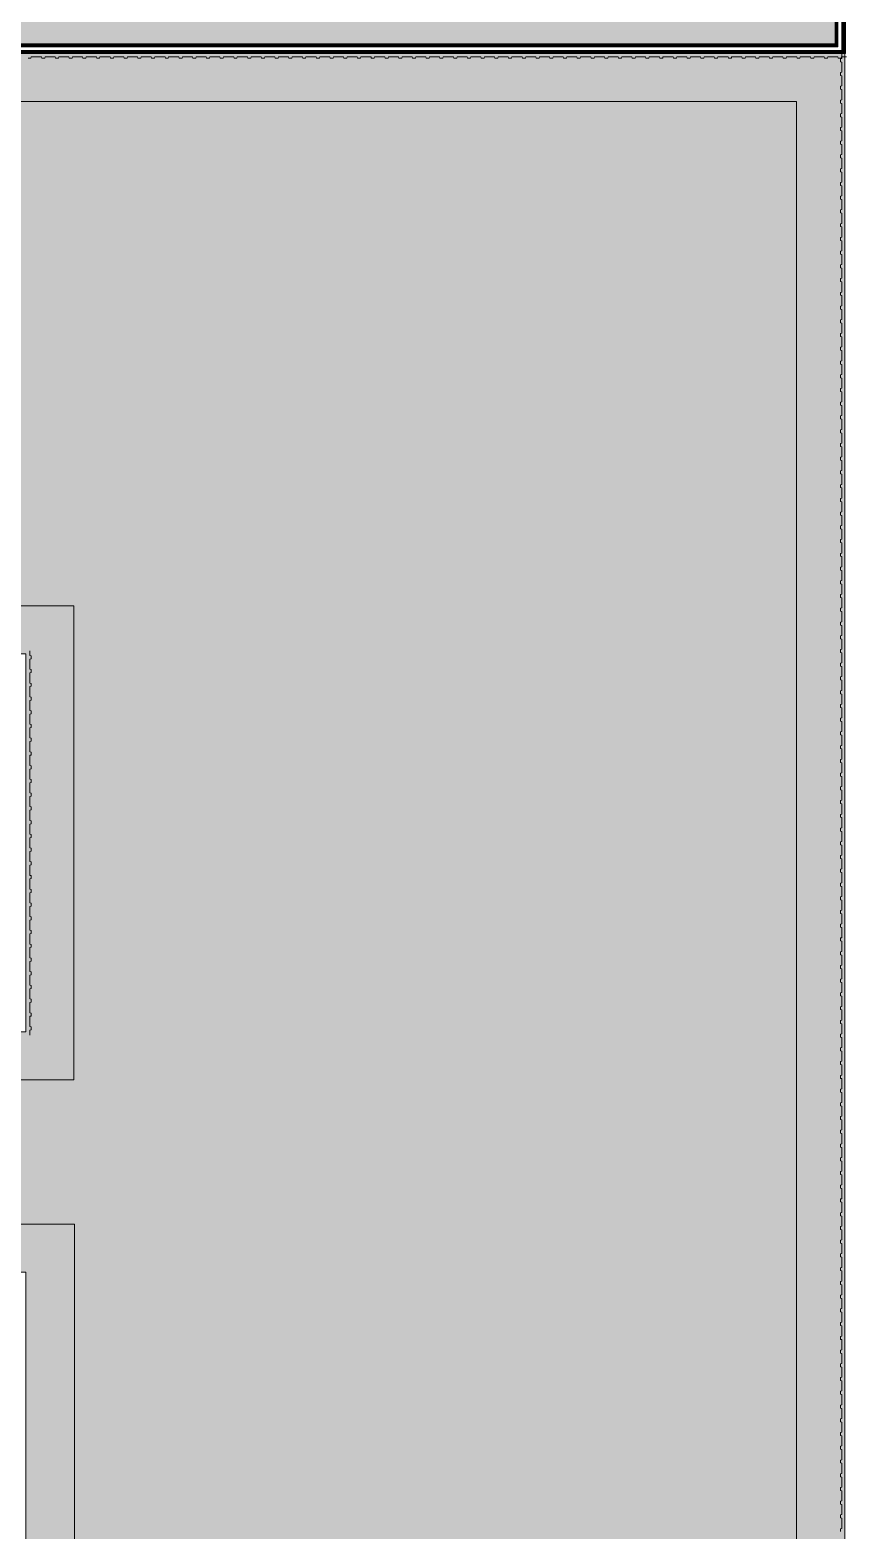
# Model space of a CAD drawing. Header units: millimetres. Extents: x 141848 to 1648660, y -465012 to -151356.
# Drawn here: x 414175 to 437915, y -231406 to -187728 of the extents above; entities that cross this region are included whole.
import ezdxf

# ---------------------------------------------------------------- set-up
doc = ezdxf.new("R2010")
doc.units = ezdxf.units.MM
doc.header["$MEASUREMENT"] = 0
doc.linetypes.add('Wipeout_Contour', pattern=[1000, 0, -1000])
doc.layers.add('Sols_ Dalles', color=7, linetype='Continuous')
pattern_1 = [(45, (0, 175), (-55.684659, 55.684659), [0, -52.5, 0, -78.75]), (110, (175, 175), (74.000794, 26.934086), [0, -38.5, 0, -66.5])]
pattern_2 = [(45, (0, 0), (-7.07106781, 7.07106781), [])]

# ---------------------------------------------------------------- blocks, each defined once
blk = doc.blocks.new('Dalle_3_1', base_point=(381580, -188411))
at = {"layer": 'Sols_ Dalles', "linetype": 'Continuous', "lineweight": 0, "true_color": 0x3f3f3f}
blk.add_hatch(color=250, dxfattribs=at).paths.add_polyline_path([(381580, -188411), (410696, -188411), (437925, -188411), (437925, -173400), (381580, -173400)])
at = {"layer": 'Sols_ Dalles', "color": 250, "linetype": 'Continuous', "lineweight": 5, "true_color": 0x1f1f1f, "flags": 128}
blk.add_lwpolyline([(381580, -188411), (410696, -188411), (437925, -188411), (437925, -173400), (381580, -173400)], close=True, dxfattribs=at)
blk = doc.blocks.new('Mur_35_1', base_point=(437905, -188411))
at = {"color": 254, "linetype": 'Wipeout_Contour', "lineweight": 0, "ltscale": 1430125.613376706}
blk.add_wipeout([(437890, -188396), (437905, -188411), (437905, -188396)], dxfattribs=at)
at = {"linetype": 'Continuous', "lineweight": 5, "true_color": 0x5f5f5f}
h = blk.add_hatch(dxfattribs=at)
h.set_pattern_fill('Enduit_0001', color=251, style=0, pattern_type=2)
h.set_pattern_definition(pattern_1)
h.paths.add_polyline_path([(437890, -188396), (437905, -188411), (437905, -188396)])
at = {"color": 254, "linetype": 'Wipeout_Contour', "lineweight": 0, "ltscale": 1429972.502444726}
blk.add_wipeout([(437890, -188326), (437820, -188326), (437890, -188396)], dxfattribs=at)
at = {"linetype": 'Continuous', "lineweight": 5, "true_color": 0x5f5f5f}
h = blk.add_hatch(dxfattribs=at)
h.set_pattern_fill('Briques_terre_cuite__int_97', color=251, style=0, pattern_type=2)
h.set_pattern_definition(pattern_2)
h.paths.add_polyline_path([(437890, -188326), (437820, -188326), (437890, -188396)])
at = {"color": 254, "linetype": 'Wipeout_Contour', "lineweight": 0, "ltscale": 1429628.268784693}
blk.add_wipeout([(437710, -188216), (437820, -188326), (437820, -188216)], dxfattribs=at)
at = {"color": 254, "linetype": 'Wipeout_Contour', "lineweight": 0, "ltscale": 1429081.201912563}
blk.add_wipeout([(437625, -188131), (437640, -188146), (437640, -188131)], dxfattribs=at)
at = {"linetype": 'Continuous', "lineweight": 5, "true_color": 0x5f5f5f}
h = blk.add_hatch(dxfattribs=at)
h.set_pattern_fill('Enduit_0001', color=251, style=0, pattern_type=2)
h.set_pattern_definition(pattern_1)
h.paths.add_polyline_path([(437625, -188131), (437640, -188146), (437640, -188131)])
at = {"color": 254, "linetype": 'Wipeout_Contour', "lineweight": 0, "ltscale": 1429263.098026552}
blk.add_wipeout([(437640, -188146), (437710, -188216), (437710, -188146)], dxfattribs=at)
at = {"linetype": 'Continuous', "lineweight": 5, "true_color": 0x5f5f5f}
h = blk.add_hatch(dxfattribs=at)
h.set_pattern_fill('Briques_terre_cuite__int_97', color=251, style=0, pattern_type=2)
h.set_pattern_definition(pattern_2)
h.paths.add_polyline_path([(437640, -188146), (437710, -188216), (437710, -188146)])
at = {"color": 254, "linetype": 'Wipeout_Contour', "lineweight": 0, "ltscale": 1857060.648235615}
blk.add_wipeout([(437890, -188396), (410676, -188396), (410676, -188411), (437890, -188411)], dxfattribs=at)
at = {"linetype": 'Continuous', "lineweight": 5, "true_color": 0x5f5f5f}
h = blk.add_hatch(dxfattribs=at)
h.set_pattern_fill('Enduit_0001', color=251, style=0, pattern_type=2)
h.set_pattern_definition(pattern_1)
h.paths.add_polyline_path([(437890, -188396), (410676, -188396), (410676, -188411), (437890, -188411)])
at = {"color": 254, "linetype": 'Wipeout_Contour', "lineweight": 0, "ltscale": 1430119.076628174}
blk.add_wipeout([(437890, -188411), (437905, -188411), (437890, -188396)], dxfattribs=at)
at = {"linetype": 'Continuous', "lineweight": 5, "true_color": 0x5f5f5f}
h = blk.add_hatch(dxfattribs=at)
h.set_pattern_fill('Enduit_0001', color=251, style=0, pattern_type=2)
h.set_pattern_definition(pattern_1)
h.paths.add_polyline_path([(437890, -188411), (437905, -188411), (437890, -188396)])
at = {"color": 254, "linetype": 'Wipeout_Contour', "lineweight": 0, "ltscale": 1856863.016987408}
blk.add_wipeout([(437820, -188326), (410676, -188326), (410676, -188396), (437820, -188396)], dxfattribs=at)
at = {"linetype": 'Continuous', "lineweight": 5, "true_color": 0x5f5f5f}
h = blk.add_hatch(dxfattribs=at)
h.set_pattern_fill('Briques_terre_cuite__int_97', color=251, style=0, pattern_type=2)
h.set_pattern_definition(pattern_2)
h.paths.add_polyline_path([(437820, -188326), (410676, -188326), (410676, -188396), (437820, -188396)])
at = {"color": 254, "linetype": 'Wipeout_Contour', "lineweight": 0, "ltscale": 1429937.176017334}
blk.add_wipeout([(437820, -188396), (437890, -188396), (437820, -188326)], dxfattribs=at)
at = {"linetype": 'Continuous', "lineweight": 5, "true_color": 0x5f5f5f}
h = blk.add_hatch(dxfattribs=at)
h.set_pattern_fill('Briques_terre_cuite__int_97', color=251, style=0, pattern_type=2)
h.set_pattern_definition(pattern_2)
h.paths.add_polyline_path([(437820, -188396), (437890, -188396), (437820, -188326)])
at = {"color": 254, "linetype": 'Wipeout_Contour', "lineweight": 0, "ltscale": 1856514.772374174}
blk.add_wipeout([(437710, -188216), (410676, -188216), (410676, -188326), (437710, -188326)], dxfattribs=at)
at = {"color": 254, "linetype": 'Wipeout_Contour', "lineweight": 0, "ltscale": 1429571.990758075}
blk.add_wipeout([(437710, -188326), (437820, -188326), (437710, -188216)], dxfattribs=at)
at = {"color": 254, "linetype": 'Wipeout_Contour', "lineweight": 0, "ltscale": 1856143.500106956}
blk.add_wipeout([(437625, -188131), (410676, -188131), (410676, -188146), (437625, -188146)], dxfattribs=at)
at = {"linetype": 'Continuous', "lineweight": 5, "true_color": 0x5f5f5f}
h = blk.add_hatch(dxfattribs=at)
h.set_pattern_fill('Enduit_0001', color=251, style=0, pattern_type=2)
h.set_pattern_definition(pattern_1)
h.paths.add_polyline_path([(437625, -188131), (410676, -188131), (410676, -188146), (437625, -188146)])
at = {"color": 254, "linetype": 'Wipeout_Contour', "lineweight": 0, "ltscale": 1429074.659274166}
blk.add_wipeout([(437625, -188146), (437640, -188146), (437625, -188131)], dxfattribs=at)
at = {"linetype": 'Continuous', "lineweight": 5, "true_color": 0x5f5f5f}
h = blk.add_hatch(dxfattribs=at)
h.set_pattern_fill('Enduit_0001', color=251, style=0, pattern_type=2)
h.set_pattern_definition(pattern_1)
h.paths.add_polyline_path([(437625, -188146), (437640, -188146), (437625, -188131)])
at = {"color": 254, "linetype": 'Wipeout_Contour', "lineweight": 0, "ltscale": 1856240.044146557}
blk.add_wipeout([(437640, -188146), (410676, -188146), (410676, -188216), (437640, -188216)], dxfattribs=at)
at = {"linetype": 'Continuous', "lineweight": 5, "true_color": 0x5f5f5f}
h = blk.add_hatch(dxfattribs=at)
h.set_pattern_fill('Briques_terre_cuite__int_97', color=251, style=0, pattern_type=2)
h.set_pattern_definition(pattern_2)
h.paths.add_polyline_path([(437640, -188146), (410676, -188146), (410676, -188216), (437640, -188216)])
at = {"color": 254, "linetype": 'Wipeout_Contour', "lineweight": 0, "ltscale": 1429227.753309057}
blk.add_wipeout([(437640, -188216), (437710, -188216), (437640, -188146)], dxfattribs=at)
at = {"linetype": 'Continuous', "lineweight": 5, "true_color": 0x5f5f5f}
h = blk.add_hatch(dxfattribs=at)
h.set_pattern_fill('Briques_terre_cuite__int_97', color=251, style=0, pattern_type=2)
h.set_pattern_definition(pattern_2)
h.paths.add_polyline_path([(437640, -188216), (437710, -188216), (437640, -188146)])
at = {"color": 7, "linetype": 'Continuous', "lineweight": 5}
for p, q in [((437640, -188146), (410676, -188146)), ((410676, -188216), (437640, -188216)), ((437640, -188146), (437640, -188131)), ((437640, -188216), (437710, -188216)), ((437710, -188216), (437710, -188146)), ((437820, -188326), (437820, -188216)), ((410676, -188326), (437710, -188326)), ((410676, -188396), (437820, -188396)), ((437710, -188326), (437820, -188326)), ((437820, -188396), (437890, -188396)), ((437890, -188396), (437890, -188326))]:
    blk.add_line(p, q, dxfattribs=at)
at = {"color": 7, "linetype": 'Continuous', "lineweight": 5, "flags": 128}
for points in [[(437625, -188131), (410676, -188131)], [(410676, -188411), (437905, -188411)], [(437905, -188411), (437905, -188396)]]:
    blk.add_lwpolyline(points, dxfattribs=at)
blk = doc.blocks.new('Mur_43_1', base_point=(437905, -188411))
at = {"color": 254, "linetype": 'Wipeout_Contour', "lineweight": 0, "ltscale": 2366358.027528204}
blk.add_wipeout([(437890, -173415), (437890, -173415), (437890, -188396), (437905, -188396), (437905, -173415)], dxfattribs=at)
at = {"linetype": 'Continuous', "lineweight": 5, "true_color": 0x5f5f5f}
h = blk.add_hatch(dxfattribs=at)
h.set_pattern_fill('Briques_terre_cuite__int_97', color=251, style=0, pattern_type=2)
h.set_pattern_definition(pattern_2)
h.paths.add_polyline_path([(437820, -173485), (437820, -188326), (437890, -188326), (437890, -173485), (437820, -173485)])
h = blk.add_hatch(dxfattribs=at)
h.set_pattern_fill('Enduit_0001', color=251, style=0, pattern_type=2)
h.set_pattern_definition(pattern_1)
h.paths.add_polyline_path([(437890, -173415), (437890, -173415), (437890, -188396), (437905, -188396), (437905, -173415)])
at = {"color": 254, "linetype": 'Wipeout_Contour', "lineweight": 0, "ltscale": 2365757.628521379}
blk.add_wipeout([(437710, -173595), (437710, -173595), (437710, -188216), (437820, -188216), (437820, -173595)], dxfattribs=at)
at = {"color": 254, "linetype": 'Wipeout_Contour', "lineweight": 0, "ltscale": 1894385.860979296}
blk.add_wipeout([(437625, -173680), (437625, -188131), (437640, -188131), (437640, -173680)], dxfattribs=at)
at = {"linetype": 'Continuous', "lineweight": 5, "true_color": 0x5f5f5f}
h = blk.add_hatch(dxfattribs=at)
h.set_pattern_fill('Enduit_0001', color=251, style=0, pattern_type=2)
h.set_pattern_definition(pattern_1)
h.paths.add_polyline_path([(437625, -173680), (437625, -188131), (437640, -188131), (437640, -173680)])
at = {"color": 254, "linetype": 'Wipeout_Contour', "lineweight": 0, "ltscale": 1894543.734565675}
blk.add_wipeout([(437640, -173665), (437640, -188146), (437710, -188146), (437710, -173665)], dxfattribs=at)
at = {"linetype": 'Continuous', "lineweight": 5, "true_color": 0x5f5f5f}
h = blk.add_hatch(dxfattribs=at)
h.set_pattern_fill('Briques_terre_cuite__int_97', color=251, style=0, pattern_type=2)
h.set_pattern_definition(pattern_2)
h.paths.add_polyline_path([(437640, -173665), (437640, -188146), (437710, -188146), (437710, -173665)])
at = {"color": 7, "linetype": 'Continuous', "lineweight": 5}
for p, q in [((437640, -173680), (437640, -173665)), ((437640, -173680), (437640, -188131)), ((437710, -173665), (437710, -173595)), ((437710, -188146), (437710, -173665)), ((437820, -173595), (437820, -173485)), ((437820, -188216), (437820, -173595)), ((437890, -173485), (437890, -173415)), ((437890, -188326), (437890, -173485)), ((437640, -188146), (437640, -188131)), ((437710, -188216), (437710, -188146)), ((437820, -188326), (437820, -188216)), ((437890, -188396), (437890, -188326))]:
    blk.add_line(p, q, dxfattribs=at)
at = {"color": 7, "linetype": 'Continuous', "lineweight": 5, "flags": 128}
for points in [[(437625, -173680), (437625, -188131)], [(437905, -188396), (437905, -173415)]]:
    blk.add_lwpolyline(points, dxfattribs=at)
blk = doc.blocks.new('Tôle profilée 25_5')
at = {"color": 7, "linetype": 'Continuous', "lineweight": 5}
for p, q in [((0, 11052.775), (-38, 11043.25)), ((-38, 11043.25), (-38, 10956.75)), ((-38, 10956.75), (0, 10947.225)), ((0, 11187.019), (0, 11052.775)), ((0, 10947.225), (0, 10800)), ((0, 10652.775), (-38, 10643.25)), ((-38, 10643.25), (-38, 10556.75)), ((-38, 10556.75), (0, 10547.225)), ((0, 10800), (0, 10652.775)), ((0, 10547.225), (0, 10400)), ((0, 10252.775), (-38, 10243.25)), ((-38, 10243.25), (-38, 10156.75)), ((-38, 10156.75), (0, 10147.225)), ((0, 10400), (0, 10252.775)), ((0, 10147.225), (0, 10000)), ((0, 9852.775), (-38, 9843.25)), ((-38, 9843.25), (-38, 9756.75)), ((-38, 9756.75), (0, 9747.225)), ((0, 10000), (0, 9852.775)), ((0, 9747.225), (0, 9600)), ((0, 9452.775), (-38, 9443.25)), ((-38, 9443.25), (-38, 9356.75)), ((-38, 9356.75), (0, 9347.225)), ((0, 9600), (0, 9452.775)), ((0, 9347.225), (0, 9200)), ((0, 9200), (0, 9052.775)), ((0, 9052.775), (-38, 9043.25)), ((-38, 9043.25), (-38, 8956.75)), ((-38, 8956.75), (0, 8947.225)), ((0, 8947.225), (0, 8800)), ((0, 8800), (0, 8652.775)), ((0, 8652.775), (-38, 8643.25)), ((-38, 8643.25), (-38, 8556.75)), ((-38, 8556.75), (0, 8547.225)), ((0, 8547.225), (0, 8400)), ((0, 8400), (0, 8252.775)), ((0, 8252.775), (-38, 8243.25)), ((-38, 8243.25), (-38, 8156.75)), ((-38, 8156.75), (0, 8147.225)), ((0, 8147.225), (0, 8000)), ((0, 8000), (0, 7852.775)), ((0, 7852.775), (-38, 7843.25)), ((-38, 7843.25), (-38, 7756.75)), ((-38, 7756.75), (0, 7747.225)), ((0, 7452.775), (-38, 7443.25)), ((-38, 7443.25), (-38, 7356.75)), ((0, 7747.225), (0, 7600)), ((0, 7600), (0, 7452.775)), ((-38, 7356.75), (0, 7347.225)), ((0, 7052.775), (-38, 7043.25)), ((-38, 7043.25), (-38, 6956.75)), ((0, 7347.225), (0, 7200)), ((0, 7200), (0, 7052.775)), ((-38, 6956.75), (0, 6947.225)), ((0, 6652.775), (-38, 6643.25)), ((-38, 6643.25), (-38, 6556.75)), ((-38, 6556.75), (0, 6547.225)), ((0, 6947.225), (0, 6800)), ((0, 6800), (0, 6652.775)), ((0, 6252.775), (-38, 6243.25)), ((-38, 6243.25), (-38, 6156.75)), ((-38, 6156.75), (0, 6147.225)), ((0, 6547.225), (0, 6400)), ((0, 6400), (0, 6252.775)), ((0, 6147.225), (0, 6000)), ((0, 5852.775), (-38, 5843.25)), ((-38, 5843.25), (-38, 5756.75)), ((-38, 5756.75), (0, 5747.225)), ((0, 6000), (0, 5852.775)), ((0, 5747.225), (0, 5600)), ((0, 5452.775), (-38, 5443.25)), ((-38, 5443.25), (-38, 5356.75)), ((-38, 5356.75), (0, 5347.225)), ((0, 5600), (0, 5452.775)), ((0, 5347.225), (0, 5200)), ((0, 5052.775), (-38, 5043.25)), ((-38, 5043.25), (-38, 4956.75)), ((-38, 4956.75), (0, 4947.225)), ((0, 5200), (0, 5052.775)), ((0, 4947.225), (0, 4800)), ((0, 4652.775), (-38, 4643.25)), ((-38, 4643.25), (-38, 4556.75)), ((-38, 4556.75), (0, 4547.225)), ((0, 4800), (0, 4652.775)), ((0, 4547.225), (0, 4400)), ((0, 4400), (0, 4252.775)), ((0, 4252.775), (-38, 4243.25)), ((-38, 4243.25), (-38, 4156.75)), ((-38, 4156.75), (0, 4147.225)), ((0, 4147.225), (0, 4000)), ((0, 4000), (0, 3852.775)), ((0, 3852.775), (-38, 3843.25)), ((-38, 3843.25), (-38, 3756.75)), ((-38, 3756.75), (0, 3747.225)), ((0, 3747.225), (0, 3600)), ((0, 3600), (0, 3452.775)), ((0, 3452.775), (-38, 3443.25)), ((-38, 3443.25), (-38, 3356.75)), ((-38, 3356.75), (0, 3347.225)), ((0, 3347.225), (0, 3200)), ((0, 3200), (0, 3052.775)), ((0, 3052.775), (-38, 3043.25)), ((-38, 3043.25), (-38, 2956.75)), ((-38, 2956.75), (0, 2947.225)), ((0, 2652.775), (-38, 2643.25)), ((-38, 2643.25), (-38, 2556.75)), ((0, 2947.225), (0, 2800)), ((0, 2800), (0, 2652.775)), ((-38, 2556.75), (0, 2547.225)), ((0, 2252.775), (-38, 2243.25)), ((-38, 2243.25), (-38, 2156.75)), ((0, 2547.225), (0, 2400)), ((0, 2400), (0, 2252.775)), ((-38, 2156.75), (0, 2147.225)), ((0, 1852.775), (-38, 1843.25)), ((-38, 1843.25), (-38, 1756.75)), ((-38, 1756.75), (0, 1747.225)), ((0, 2147.225), (0, 2000)), ((0, 2000), (0, 1852.775)), ((0, 1747.225), (0, 1600)), ((0, 1452.775), (-38, 1443.25)), ((-38, 1443.25), (-38, 1356.75)), ((-38, 1356.75), (0, 1347.225)), ((0, 1600), (0, 1452.775)), ((0, 1347.225), (0, 1200)), ((0, 1052.775), (-38, 1043.25)), ((-38, 1043.25), (-38, 956.75)), ((-38, 956.75), (0, 947.225)), ((0, 1200), (0, 1052.775)), ((0, 947.225), (0, 800)), ((0, 652.775), (-38, 643.25)), ((-38, 643.25), (-38, 556.75)), ((-38, 556.75), (0, 547.225)), ((0, 800), (0, 652.775)), ((0, 547.225), (0, 400)), ((0, 252.775), (-38, 243.25)), ((-38, 243.25), (-38, 156.75)), ((-38, 156.75), (0, 147.225)), ((0, 400), (0, 252.775)), ((0, 147.225), (0, 0))]:
    blk.add_line(p, q, dxfattribs=at)
blk = doc.blocks.new('Tôle profilée 25_8')
at = {"color": 7, "linetype": 'Continuous', "lineweight": 5}
for p, q in [((0, 27200), (0, 27052.775)), ((0, 27052.775), (-38, 27043.25)), ((-38, 27043.25), (-38, 26956.75)), ((-38, 26956.75), (0, 26947.225)), ((0, 26652.775), (-38, 26643.25)), ((0, 26947.225), (0, 26800)), ((0, 26800), (0, 26652.775)), ((-38, 26643.25), (-38, 26556.75)), ((-38, 26556.75), (0, 26547.225)), ((0, 26252.775), (-38, 26243.25)), ((-38, 26243.25), (-38, 26156.75)), ((0, 26547.225), (0, 26400)), ((0, 26400), (0, 26252.775)), ((-38, 26156.75), (0, 26147.225)), ((0, 25852.775), (-38, 25843.25)), ((-38, 25843.25), (-38, 25756.75)), ((0, 26147.225), (0, 26000)), ((0, 26000), (0, 25852.775)), ((-38, 25756.75), (0, 25747.225)), ((0, 25452.775), (-38, 25443.25)), ((-38, 25443.25), (-38, 25356.75)), ((-38, 25356.75), (0, 25347.225)), ((0, 25747.225), (0, 25600)), ((0, 25600), (0, 25452.775)), ((0, 25347.225), (0, 25200)), ((0, 25052.775), (-38, 25043.25)), ((-38, 25043.25), (-38, 24956.75)), ((-38, 24956.75), (0, 24947.225)), ((0, 25200), (0, 25052.775)), ((0, 24947.225), (0, 24800)), ((0, 24652.775), (-38, 24643.25)), ((-38, 24643.25), (-38, 24556.75)), ((-38, 24556.75), (0, 24547.225)), ((0, 24800), (0, 24652.775)), ((0, 24547.225), (0, 24400)), ((0, 24252.775), (-38, 24243.25)), ((-38, 24243.25), (-38, 24156.75)), ((-38, 24156.75), (0, 24147.225)), ((0, 24400), (0, 24252.775)), ((0, 24147.225), (0, 24000)), ((0, 23852.775), (-38, 23843.25)), ((-38, 23843.25), (-38, 23756.75)), ((-38, 23756.75), (0, 23747.225)), ((0, 24000), (0, 23852.775)), ((0, 23747.225), (0, 23600)), ((0, 23600), (0, 23452.775)), ((0, 23452.775), (-38, 23443.25)), ((-38, 23443.25), (-38, 23356.75)), ((-38, 23356.75), (0, 23347.225)), ((0, 23347.225), (0, 23200)), ((0, 23200), (0, 23052.775)), ((0, 23052.775), (-38, 23043.25)), ((-38, 23043.25), (-38, 22956.75)), ((-38, 22956.75), (0, 22947.225)), ((0, 22947.225), (0, 22800)), ((0, 22800), (0, 22652.775)), ((0, 22652.775), (-38, 22643.25)), ((-38, 22643.25), (-38, 22556.75)), ((-38, 22556.75), (0, 22547.225)), ((0, 22547.225), (0, 22400)), ((0, 22400), (0, 22252.775)), ((0, 22252.775), (-38, 22243.25)), ((-38, 22243.25), (-38, 22156.75)), ((-38, 22156.75), (0, 22147.225)), ((0, 21852.775), (-38, 21843.25)), ((-38, 21843.25), (-38, 21756.75)), ((0, 22147.225), (0, 22000)), ((0, 22000), (0, 21852.775)), ((-38, 21756.75), (0, 21747.225)), ((0, 21452.775), (-38, 21443.25)), ((-38, 21443.25), (-38, 21356.75)), ((0, 21747.225), (0, 21600)), ((0, 21600), (0, 21452.775)), ((-38, 21356.75), (0, 21347.225)), ((0, 21052.775), (-38, 21043.25)), ((-38, 21043.25), (-38, 20956.75)), ((0, 21347.225), (0, 21200)), ((0, 21200), (0, 21052.775)), ((-38, 20956.75), (0, 20947.225)), ((0, 20652.775), (-38, 20643.25)), ((-38, 20643.25), (-38, 20556.75)), ((-38, 20556.75), (0, 20547.225)), ((0, 20947.225), (0, 20800)), ((0, 20800), (0, 20652.775)), ((0, 20547.225), (0, 20400)), ((0, 20252.775), (-38, 20243.25)), ((-38, 20243.25), (-38, 20156.75)), ((-38, 20156.75), (0, 20147.225)), ((0, 20400), (0, 20252.775)), ((0, 20147.225), (0, 20000)), ((0, 19852.775), (-38, 19843.25)), ((-38, 19843.25), (-38, 19756.75)), ((-38, 19756.75), (0, 19747.225)), ((0, 20000), (0, 19852.775)), ((0, 19747.225), (0, 19600)), ((0, 19452.775), (-38, 19443.25)), ((-38, 19443.25), (-38, 19356.75)), ((-38, 19356.75), (0, 19347.225)), ((0, 19600), (0, 19452.775)), ((0, 19347.225), (0, 19200)), ((0, 19052.775), (-38, 19043.25)), ((-38, 19043.25), (-38, 18956.75)), ((-38, 18956.75), (0, 18947.225)), ((0, 19200), (0, 19052.775)), ((0, 18947.225), (0, 18800)), ((0, 18800), (0, 18652.775)), ((0, 18652.775), (-38, 18643.25)), ((-38, 18643.25), (-38, 18556.75)), ((-38, 18556.75), (0, 18547.225)), ((0, 18547.225), (0, 18400)), ((0, 18400), (0, 18252.775)), ((0, 18252.775), (-38, 18243.25)), ((-38, 18243.25), (-38, 18156.75)), ((-38, 18156.75), (0, 18147.225)), ((0, 18147.225), (0, 18000)), ((0, 18000), (0, 17852.775)), ((0, 17852.775), (-38, 17843.25)), ((-38, 17843.25), (-38, 17756.75)), ((-38, 17756.75), (0, 17747.225)), ((0, 17747.225), (0, 17600)), ((0, 17600), (0, 17452.775)), ((0, 17452.775), (-38, 17443.25)), ((-38, 17443.25), (-38, 17356.75)), ((-38, 17356.75), (0, 17347.225)), ((0, 17052.775), (-38, 17043.25)), ((-38, 17043.25), (-38, 16956.75)), ((0, 17347.225), (0, 17200)), ((0, 17200), (0, 17052.775)), ((-38, 16956.75), (0, 16947.225)), ((0, 16652.775), (-38, 16643.25)), ((-38, 16643.25), (-38, 16556.75)), ((0, 16947.225), (0, 16800)), ((0, 16800), (0, 16652.775)), ((-38, 16556.75), (0, 16547.225)), ((0, 16252.775), (-38, 16243.25)), ((-38, 16243.25), (-38, 16156.75)), ((0, 16547.225), (0, 16400)), ((0, 16400), (0, 16252.775)), ((-38, 16156.75), (0, 16147.225)), ((0, 15852.775), (-38, 15843.25)), ((-38, 15843.25), (-38, 15756.75)), ((-38, 15756.75), (0, 15747.225)), ((0, 16147.225), (0, 16000)), ((0, 16000), (0, 15852.775)), ((0, 15747.225), (0, 15600)), ((0, 15452.775), (-38, 15443.25)), ((-38, 15443.25), (-38, 15356.75)), ((-38, 15356.75), (0, 15347.225)), ((0, 15600), (0, 15452.775)), ((0, 15347.225), (0, 15200)), ((0, 15052.775), (-38, 15043.25)), ((-38, 15043.25), (-38, 14956.75)), ((-38, 14956.75), (0, 14947.225)), ((0, 15200), (0, 15052.775)), ((0, 14947.225), (0, 14800)), ((0, 14652.775), (-38, 14643.25)), ((-38, 14643.25), (-38, 14556.75)), ((-38, 14556.75), (0, 14547.225)), ((0, 14800), (0, 14652.775)), ((0, 14547.225), (0, 14400)), ((0, 14252.775), (-38, 14243.25)), ((-38, 14243.25), (-38, 14156.75)), ((-38, 14156.75), (0, 14147.225)), ((0, 14400), (0, 14252.775)), ((0, 14147.225), (0, 14000)), ((0, 14000), (0, 13852.775)), ((0, 13852.775), (-38, 13843.25)), ((-38, 13843.25), (-38, 13756.75)), ((-38, 13756.75), (0, 13747.225)), ((0, 13747.225), (0, 13600)), ((0, 13600), (0, 13452.775)), ((0, 13452.775), (-38, 13443.25)), ((-38, 13443.25), (-38, 13356.75)), ((-38, 13356.75), (0, 13347.225)), ((0, 13347.225), (0, 13200)), ((0, 13200), (0, 13052.775)), ((0, 13052.775), (-38, 13043.25)), ((-38, 13043.25), (-38, 12956.75)), ((-38, 12956.75), (0, 12947.225)), ((0, 12947.225), (0, 12800)), ((0, 12800), (0, 12652.775)), ((0, 12652.775), (-38, 12643.25)), ((-38, 12643.25), (-38, 12556.75)), ((-38, 12556.75), (0, 12547.225)), ((0, 12252.775), (-38, 12243.25)), ((-38, 12243.25), (-38, 12156.75)), ((0, 12547.225), (0, 12400)), ((0, 12400), (0, 12252.775)), ((-38, 12156.75), (0, 12147.225)), ((0, 11852.775), (-38, 11843.25)), ((-38, 11843.25), (-38, 11756.75)), ((0, 12147.225), (0, 12000)), ((0, 12000), (0, 11852.775)), ((-38, 11756.75), (0, 11747.225)), ((0, 11452.775), (-38, 11443.25)), ((-38, 11443.25), (-38, 11356.75)), ((-38, 11356.75), (0, 11347.225)), ((0, 11747.225), (0, 11600)), ((0, 11600), (0, 11452.775)), ((0, 11052.775), (-38, 11043.25)), ((-38, 11043.25), (-38, 10956.75)), ((-38, 10956.75), (0, 10947.225)), ((0, 11347.225), (0, 11200)), ((0, 11200), (0, 11052.775)), ((0, 10947.225), (0, 10800)), ((0, 10652.775), (-38, 10643.25)), ((-38, 10643.25), (-38, 10556.75)), ((-38, 10556.75), (0, 10547.225)), ((0, 10800), (0, 10652.775)), ((0, 10547.225), (0, 10400)), ((0, 10252.775), (-38, 10243.25)), ((-38, 10243.25), (-38, 10156.75)), ((-38, 10156.75), (0, 10147.225)), ((0, 10400), (0, 10252.775)), ((0, 10147.225), (0, 10000)), ((0, 9852.775), (-38, 9843.25)), ((-38, 9843.25), (-38, 9756.75)), ((-38, 9756.75), (0, 9747.225)), ((0, 10000), (0, 9852.775)), ((0, 9747.225), (0, 9600)), ((0, 9452.775), (-38, 9443.25)), ((-38, 9443.25), (-38, 9356.75)), ((-38, 9356.75), (0, 9347.225)), ((0, 9600), (0, 9452.775)), ((0, 9347.225), (0, 9200)), ((0, 9200), (0, 9052.775)), ((0, 9052.775), (-38, 9043.25)), ((-38, 9043.25), (-38, 8956.75)), ((-38, 8956.75), (0, 8947.225)), ((0, 8947.225), (0, 8800)), ((0, 8800), (0, 8652.775)), ((0, 8652.775), (-38, 8643.25)), ((-38, 8643.25), (-38, 8556.75)), ((-38, 8556.75), (0, 8547.225)), ((0, 8547.225), (0, 8400)), ((0, 8400), (0, 8252.775)), ((0, 8252.775), (-38, 8243.25)), ((-38, 8243.25), (-38, 8156.75)), ((-38, 8156.75), (0, 8147.225)), ((0, 8147.225), (0, 8000)), ((0, 8000), (0, 7852.775)), ((0, 7852.775), (-38, 7843.25)), ((-38, 7843.25), (-38, 7756.75)), ((-38, 7756.75), (0, 7747.225)), ((0, 7452.775), (-38, 7443.25)), ((-38, 7443.25), (-38, 7356.75)), ((0, 7747.225), (0, 7600)), ((0, 7600), (0, 7452.775)), ((-38, 7356.75), (0, 7347.225)), ((0, 7052.775), (-38, 7043.25)), ((-38, 7043.25), (-38, 6956.75)), ((0, 7347.225), (0, 7200)), ((0, 7200), (0, 7052.775)), ((-38, 6956.75), (0, 6947.225)), ((0, 6652.775), (-38, 6643.25)), ((-38, 6643.25), (-38, 6556.75)), ((-38, 6556.75), (0, 6547.225)), ((0, 6947.225), (0, 6800)), ((0, 6800), (0, 6652.775)), ((0, 6252.775), (-38, 6243.25)), ((-38, 6243.25), (-38, 6156.75)), ((-38, 6156.75), (0, 6147.225)), ((0, 6547.225), (0, 6400)), ((0, 6400), (0, 6252.775)), ((0, 6147.225), (0, 6000)), ((0, 5852.775), (-38, 5843.25)), ((-38, 5843.25), (-38, 5756.75)), ((-38, 5756.75), (0, 5747.225)), ((0, 6000), (0, 5852.775)), ((0, 5747.225), (0, 5600)), ((0, 5452.775), (-38, 5443.25)), ((-38, 5443.25), (-38, 5356.75)), ((-38, 5356.75), (0, 5347.225)), ((0, 5600), (0, 5452.775)), ((0, 5347.225), (0, 5200)), ((0, 5052.775), (-38, 5043.25)), ((-38, 5043.25), (-38, 4956.75)), ((-38, 4956.75), (0, 4947.225)), ((0, 5200), (0, 5052.775)), ((0, 4947.225), (0, 4800)), ((0, 4652.775), (-38, 4643.25)), ((-38, 4643.25), (-38, 4556.75)), ((-38, 4556.75), (0, 4547.225)), ((0, 4800), (0, 4652.775)), ((0, 4547.225), (0, 4400)), ((0, 4400), (0, 4252.775)), ((0, 4252.775), (-38, 4243.25)), ((-38, 4243.25), (-38, 4156.75)), ((-38, 4156.75), (0, 4147.225)), ((0, 4147.225), (0, 4000)), ((0, 4000), (0, 3852.775)), ((0, 3852.775), (-38, 3843.25)), ((-38, 3843.25), (-38, 3756.75)), ((-38, 3756.75), (0, 3747.225)), ((0, 3747.225), (0, 3600)), ((0, 3600), (0, 3452.775)), ((0, 3452.775), (-38, 3443.25)), ((-38, 3443.25), (-38, 3356.75))]:
    blk.add_line(p, q, dxfattribs=at)
blk = doc.blocks.new('Tôle profilée 25_11')
at = {"color": 7, "linetype": 'Continuous', "lineweight": 5}
for p, q in [((-38, 43043.25), (-38, 42956.75)), ((-38, 42956.75), (0, 42947.225)), ((0, 42947.225), (0, 42800)), ((0, 42652.775), (-38, 42643.25)), ((-38, 42643.25), (-38, 42556.75)), ((-38, 42556.75), (0, 42547.225)), ((0, 42800), (0, 42652.775)), ((0, 42547.225), (0, 42400)), ((0, 42400), (0, 42252.775)), ((0, 42252.775), (-38, 42243.25)), ((-38, 42243.25), (-38, 42156.75)), ((-38, 42156.75), (0, 42147.225)), ((0, 42147.225), (0, 42000)), ((0, 42000), (0, 41852.775)), ((0, 41852.775), (-38, 41843.25)), ((-38, 41843.25), (-38, 41756.75)), ((-38, 41756.75), (0, 41747.225)), ((0, 41747.225), (0, 41600)), ((0, 41600), (0, 41452.775)), ((0, 41452.775), (-38, 41443.25)), ((-38, 41443.25), (-38, 41356.75)), ((-38, 41356.75), (0, 41347.225)), ((0, 41347.225), (0, 41200)), ((0, 41200), (0, 41052.775)), ((0, 41052.775), (-38, 41043.25)), ((-38, 41043.25), (-38, 40956.75)), ((-38, 40956.75), (0, 40947.225)), ((0, 40652.775), (-38, 40643.25)), ((-38, 40643.25), (-38, 40556.75)), ((0, 40947.225), (0, 40800)), ((0, 40800), (0, 40652.775)), ((-38, 40556.75), (0, 40547.225)), ((0, 40252.775), (-38, 40243.25)), ((-38, 40243.25), (-38, 40156.75)), ((0, 40547.225), (0, 40400)), ((0, 40400), (0, 40252.775)), ((-38, 40156.75), (0, 40147.225)), ((0, 39852.775), (-38, 39843.25)), ((-38, 39843.25), (-38, 39756.75)), ((-38, 39756.75), (0, 39747.225)), ((0, 40147.225), (0, 40000)), ((0, 40000), (0, 39852.775)), ((0, 39747.225), (0, 39600)), ((0, 39452.775), (-38, 39443.25)), ((-38, 39443.25), (-38, 39356.75)), ((-38, 39356.75), (0, 39347.225)), ((0, 39600), (0, 39452.775)), ((0, 39347.225), (0, 39200)), ((0, 39052.775), (-38, 39043.25)), ((-38, 39043.25), (-38, 38956.75)), ((-38, 38956.75), (0, 38947.225)), ((0, 39200), (0, 39052.775)), ((0, 38947.225), (0, 38800)), ((0, 38652.775), (-38, 38643.25)), ((-38, 38643.25), (-38, 38556.75)), ((-38, 38556.75), (0, 38547.225)), ((0, 38800), (0, 38652.775)), ((0, 38547.225), (0, 38400)), ((0, 38252.775), (-38, 38243.25)), ((-38, 38243.25), (-38, 38156.75)), ((-38, 38156.75), (0, 38147.225)), ((0, 38400), (0, 38252.775)), ((0, 38147.225), (0, 38000)), ((0, 38000), (0, 37852.775)), ((0, 37852.775), (-38, 37843.25)), ((-38, 37843.25), (-38, 37756.75)), ((-38, 37756.75), (0, 37747.225)), ((0, 37747.225), (0, 37600)), ((0, 37600), (0, 37452.775)), ((0, 37452.775), (-38, 37443.25)), ((-38, 37443.25), (-38, 37356.75)), ((-38, 37356.75), (0, 37347.225)), ((0, 37347.225), (0, 37200)), ((0, 37200), (0, 37052.775)), ((0, 37052.775), (-38, 37043.25)), ((-38, 37043.25), (-38, 36956.75)), ((-38, 36956.75), (0, 36947.225)), ((0, 36947.225), (0, 36800)), ((0, 36800), (0, 36652.775)), ((0, 36652.775), (-38, 36643.25)), ((-38, 36643.25), (-38, 36556.75)), ((-38, 36556.75), (0, 36547.225)), ((0, 36252.775), (-38, 36243.25)), ((0, 36547.225), (0, 36400)), ((0, 36400), (0, 36252.775)), ((-38, 36243.25), (-38, 36156.75)), ((-38, 36156.75), (0, 36147.225)), ((0, 35852.775), (-38, 35843.25)), ((-38, 35843.25), (-38, 35756.75)), ((0, 36147.225), (0, 36000)), ((0, 36000), (0, 35852.775)), ((-38, 35756.75), (0, 35747.225)), ((0, 35452.775), (-38, 35443.25)), ((-38, 35443.25), (-38, 35356.75)), ((0, 35747.225), (0, 35600)), ((0, 35600), (0, 35452.775)), ((-38, 35356.75), (0, 35347.225)), ((0, 35052.775), (-38, 35043.25)), ((-38, 35043.25), (-38, 34956.75)), ((-38, 34956.75), (0, 34947.225)), ((0, 35347.225), (0, 35200)), ((0, 35200), (0, 35052.775)), ((0, 34947.225), (0, 34800)), ((0, 34652.775), (-38, 34643.25)), ((-38, 34643.25), (-38, 34556.75)), ((-38, 34556.75), (0, 34547.225)), ((0, 34800), (0, 34652.775)), ((0, 34547.225), (0, 34400)), ((0, 34252.775), (-38, 34243.25)), ((-38, 34243.25), (-38, 34156.75)), ((-38, 34156.75), (0, 34147.225)), ((0, 34400), (0, 34252.775)), ((0, 34147.225), (0, 34000)), ((0, 33852.775), (-38, 33843.25)), ((-38, 33843.25), (-38, 33756.75)), ((-38, 33756.75), (0, 33747.225)), ((0, 34000), (0, 33852.775)), ((0, 33747.225), (0, 33600)), ((0, 33452.775), (-38, 33443.25)), ((-38, 33443.25), (-38, 33356.75)), ((-38, 33356.75), (0, 33347.225)), ((0, 33600), (0, 33452.775)), ((0, 33347.225), (0, 33200)), ((0, 33200), (0, 33052.775)), ((0, 33052.775), (-38, 33043.25)), ((-38, 33043.25), (-38, 32956.75)), ((-38, 32956.75), (0, 32947.225)), ((0, 32947.225), (0, 32800)), ((0, 32800), (0, 32652.775)), ((0, 32652.775), (-38, 32643.25)), ((-38, 32643.25), (-38, 32556.75)), ((-38, 32556.75), (0, 32547.225)), ((0, 32547.225), (0, 32400)), ((0, 32400), (0, 32252.775)), ((0, 32252.775), (-38, 32243.25)), ((-38, 32243.25), (-38, 32156.75)), ((-38, 32156.75), (0, 32147.225)), ((0, 32147.225), (0, 32000)), ((0, 32000), (0, 31852.775)), ((0, 31852.775), (-38, 31843.25)), ((-38, 31843.25), (-38, 31756.75)), ((-38, 31756.75), (0, 31747.225)), ((0, 31452.775), (-38, 31443.25)), ((0, 31747.225), (0, 31600)), ((0, 31600), (0, 31452.775)), ((-38, 31443.25), (-38, 31356.75)), ((-38, 31356.75), (0, 31347.225)), ((0, 31052.775), (-38, 31043.25)), ((-38, 31043.25), (-38, 30956.75)), ((0, 31347.225), (0, 31200)), ((0, 31200), (0, 31052.775)), ((-38, 30956.75), (0, 30947.225)), ((0, 30652.775), (-38, 30643.25)), ((-38, 30643.25), (-38, 30556.75)), ((0, 30947.225), (0, 30800)), ((0, 30800), (0, 30652.775)), ((-38, 30556.75), (0, 30547.225)), ((0, 30252.775), (-38, 30243.25)), ((-38, 30243.25), (-38, 30156.75)), ((-38, 30156.75), (0, 30147.225)), ((0, 30547.225), (0, 30400)), ((0, 30400), (0, 30252.775)), ((0, 30147.225), (0, 30000)), ((0, 29852.775), (-38, 29843.25)), ((-38, 29843.25), (-38, 29756.75)), ((-38, 29756.75), (0, 29747.225)), ((0, 30000), (0, 29852.775)), ((0, 29747.225), (0, 29600)), ((0, 29452.775), (-38, 29443.25)), ((-38, 29443.25), (-38, 29356.75)), ((-38, 29356.75), (0, 29347.225)), ((0, 29600), (0, 29452.775)), ((0, 29347.225), (0, 29200)), ((0, 29052.775), (-38, 29043.25)), ((-38, 29043.25), (-38, 28956.75)), ((-38, 28956.75), (0, 28947.225)), ((0, 29200), (0, 29052.775)), ((0, 28947.225), (0, 28800)), ((0, 28652.775), (-38, 28643.25)), ((-38, 28643.25), (-38, 28556.75)), ((-38, 28556.75), (0, 28547.225)), ((0, 28800), (0, 28652.775)), ((0, 28547.225), (0, 28400)), ((0, 28400), (0, 28252.775)), ((0, 28252.775), (-38, 28243.25)), ((-38, 28243.25), (-38, 28156.75)), ((-38, 28156.75), (0, 28147.225)), ((0, 28147.225), (0, 28000)), ((0, 28000), (0, 27852.775)), ((0, 27852.775), (-38, 27843.25)), ((-38, 27843.25), (-38, 27756.75)), ((-38, 27756.75), (0, 27747.225)), ((0, 27747.225), (0, 27600)), ((0, 27600), (0, 27452.775)), ((0, 27452.775), (-38, 27443.25)), ((-38, 27443.25), (-38, 27356.75)), ((-38, 27356.75), (0, 27347.225)), ((0, 27347.225), (0, 27200)), ((0, 27200), (0, 27052.775)), ((0, 27052.775), (-38, 27043.25)), ((-38, 27043.25), (-38, 26956.75)), ((-38, 26956.75), (0, 26947.225)), ((0, 26652.775), (-38, 26643.25)), ((0, 26947.225), (0, 26800)), ((0, 26800), (0, 26652.775)), ((-38, 26643.25), (-38, 26556.75)), ((-38, 26556.75), (0, 26547.225)), ((0, 26252.775), (-38, 26243.25)), ((-38, 26243.25), (-38, 26156.75)), ((0, 26547.225), (0, 26400)), ((0, 26400), (0, 26252.775)), ((-38, 26156.75), (0, 26147.225)), ((0, 25852.775), (-38, 25843.25)), ((-38, 25843.25), (-38, 25756.75)), ((0, 26147.225), (0, 26000)), ((0, 26000), (0, 25852.775)), ((-38, 25756.75), (0, 25747.225)), ((0, 25452.775), (-38, 25443.25)), ((-38, 25443.25), (-38, 25356.75)), ((-38, 25356.75), (0, 25347.225)), ((0, 25747.225), (0, 25600)), ((0, 25600), (0, 25452.775)), ((0, 25347.225), (0, 25200)), ((0, 25052.775), (-38, 25043.25)), ((-38, 25043.25), (-38, 24956.75)), ((-38, 24956.75), (0, 24947.225)), ((0, 25200), (0, 25052.775)), ((0, 24947.225), (0, 24800)), ((0, 24652.775), (-38, 24643.25)), ((-38, 24643.25), (-38, 24556.75)), ((-38, 24556.75), (0, 24547.225)), ((0, 24800), (0, 24652.775)), ((0, 24547.225), (0, 24400)), ((0, 24252.775), (-38, 24243.25)), ((-38, 24243.25), (-38, 24156.75)), ((-38, 24156.75), (0, 24147.225)), ((0, 24400), (0, 24252.775)), ((0, 24147.225), (0, 24000)), ((0, 23852.775), (-38, 23843.25)), ((-38, 23843.25), (-38, 23756.75)), ((-38, 23756.75), (0, 23747.225)), ((0, 24000), (0, 23852.775)), ((0, 23747.225), (0, 23600)), ((0, 23600), (0, 23452.775)), ((0, 23452.775), (-38, 23443.25)), ((-38, 23443.25), (-38, 23356.75)), ((-38, 23356.75), (0, 23347.225)), ((0, 23347.225), (0, 23200)), ((0, 23200), (0, 23052.775)), ((0, 23052.775), (-38, 23043.25)), ((-38, 23043.25), (-38, 22956.75)), ((-38, 22956.75), (0, 22947.225)), ((0, 22947.225), (0, 22800)), ((0, 22800), (0, 22652.775)), ((0, 22652.775), (-38, 22643.25)), ((-38, 22643.25), (-38, 22556.75)), ((-38, 22556.75), (0, 22547.225)), ((0, 22547.225), (0, 22400)), ((0, 22400), (0, 22252.775)), ((0, 22252.775), (-38, 22243.25)), ((-38, 22243.25), (-38, 22156.75)), ((-38, 22156.75), (0, 22147.225)), ((0, 21852.775), (-38, 21843.25)), ((-38, 21843.25), (-38, 21756.75)), ((0, 22147.225), (0, 22000)), ((0, 22000), (0, 21852.775)), ((-38, 21756.75), (0, 21747.225)), ((0, 21452.775), (-38, 21443.25)), ((-38, 21443.25), (-38, 21356.75)), ((0, 21747.225), (0, 21600)), ((0, 21600), (0, 21452.775)), ((-38, 21356.75), (0, 21347.225)), ((0, 21052.775), (-38, 21043.25)), ((-38, 21043.25), (-38, 20956.75)), ((0, 21347.225), (0, 21200)), ((0, 21200), (0, 21052.775)), ((-38, 20956.75), (0, 20947.225)), ((0, 20652.775), (-38, 20643.25)), ((-38, 20643.25), (-38, 20556.75)), ((-38, 20556.75), (0, 20547.225)), ((0, 20947.225), (0, 20800)), ((0, 20800), (0, 20652.775)), ((0, 20547.225), (0, 20400)), ((0, 20252.775), (-38, 20243.25)), ((-38, 20243.25), (-38, 20156.75)), ((-38, 20156.75), (0, 20147.225)), ((0, 20400), (0, 20252.775)), ((0, 20147.225), (0, 20000)), ((0, 19852.775), (-38, 19843.25)), ((-38, 19843.25), (-38, 19756.75)), ((-38, 19756.75), (0, 19747.225)), ((0, 20000), (0, 19852.775)), ((0, 19747.225), (0, 19600)), ((0, 19452.775), (-38, 19443.25)), ((-38, 19443.25), (-38, 19356.75)), ((-38, 19356.75), (0, 19347.225)), ((0, 19600), (0, 19452.775)), ((0, 19347.225), (0, 19200)), ((0, 19052.775), (-38, 19043.25)), ((-38, 19043.25), (-38, 18956.75)), ((-38, 18956.75), (0, 18947.225)), ((0, 19200), (0, 19052.775)), ((0, 18947.225), (0, 18800)), ((0, 18800), (0, 18652.775)), ((0, 18652.775), (-38, 18643.25)), ((-38, 18643.25), (-38, 18556.75)), ((-38, 18556.75), (0, 18547.225)), ((0, 18547.225), (0, 18400)), ((0, 18400), (0, 18252.775)), ((0, 18252.775), (-38, 18243.25)), ((-38, 18243.25), (-38, 18156.75)), ((-38, 18156.75), (0, 18147.225)), ((0, 18147.225), (0, 18000)), ((0, 18000), (0, 17852.775)), ((0, 17852.775), (-38, 17843.25)), ((-38, 17843.25), (-38, 17756.75)), ((-38, 17756.75), (0, 17747.225)), ((0, 17747.225), (0, 17600)), ((0, 17600), (0, 17452.775)), ((0, 17452.775), (-38, 17443.25)), ((-38, 17443.25), (-38, 17356.75)), ((-38, 17356.75), (0, 17347.225)), ((0, 17052.775), (-38, 17043.25)), ((-38, 17043.25), (-38, 16956.75)), ((0, 17347.225), (0, 17200)), ((0, 17200), (0, 17052.775)), ((-38, 16956.75), (0, 16947.225)), ((0, 16652.775), (-38, 16643.25)), ((-38, 16643.25), (-38, 16556.75)), ((0, 16947.225), (0, 16800)), ((0, 16800), (0, 16652.775)), ((-38, 16556.75), (0, 16547.225)), ((0, 16252.775), (-38, 16243.25)), ((-38, 16243.25), (-38, 16156.75)), ((0, 16547.225), (0, 16400)), ((0, 16400), (0, 16252.775)), ((-38, 16156.75), (0, 16147.225)), ((0, 15852.775), (-38, 15843.25)), ((-38, 15843.25), (-38, 15756.75)), ((-38, 15756.75), (0, 15747.225)), ((0, 16147.225), (0, 16000)), ((0, 16000), (0, 15852.775)), ((0, 15747.225), (0, 15600)), ((0, 15452.775), (-38, 15443.25)), ((-38, 15443.25), (-38, 15356.75)), ((-38, 15356.75), (0, 15347.225)), ((0, 15600), (0, 15452.775)), ((0, 15347.225), (0, 15200)), ((0, 15052.775), (-38, 15043.25)), ((-38, 15043.25), (-38, 14956.75)), ((-38, 14956.75), (0, 14947.225)), ((0, 15200), (0, 15052.775)), ((0, 14947.225), (0, 14800)), ((0, 14652.775), (-38, 14643.25)), ((-38, 14643.25), (-38, 14556.75)), ((-38, 14556.75), (0, 14547.225)), ((0, 14800), (0, 14652.775)), ((0, 14547.225), (0, 14400)), ((0, 14252.775), (-38, 14243.25)), ((-38, 14243.25), (-38, 14156.75)), ((-38, 14156.75), (0, 14147.225)), ((0, 14400), (0, 14252.775)), ((0, 14147.225), (0, 14000)), ((0, 14000), (0, 13852.775)), ((0, 13852.775), (-38, 13843.25)), ((-38, 13843.25), (-38, 13756.75)), ((-38, 13756.75), (0, 13747.225)), ((0, 13747.225), (0, 13600)), ((0, 13600), (0, 13452.775)), ((0, 13452.775), (-38, 13443.25)), ((-38, 13443.25), (-38, 13356.75)), ((-38, 13356.75), (0, 13347.225)), ((0, 13347.225), (0, 13200)), ((0, 13200), (0, 13052.775)), ((0, 13052.775), (-38, 13043.25)), ((-38, 13043.25), (-38, 12956.75)), ((-38, 12956.75), (0, 12947.225)), ((0, 12947.225), (0, 12800)), ((0, 12800), (0, 12652.775)), ((0, 12652.775), (-38, 12643.25)), ((-38, 12643.25), (-38, 12556.75)), ((-38, 12556.75), (0, 12547.225)), ((0, 12252.775), (-38, 12243.25)), ((-38, 12243.25), (-38, 12156.75)), ((0, 12547.225), (0, 12400)), ((0, 12400), (0, 12252.775)), ((-38, 12156.75), (0, 12147.225)), ((0, 11852.775), (-38, 11843.25)), ((-38, 11843.25), (-38, 11756.75)), ((0, 12147.225), (0, 12000)), ((0, 12000), (0, 11852.775)), ((-38, 11756.75), (0, 11747.225)), ((0, 11452.775), (-38, 11443.25)), ((-38, 11443.25), (-38, 11356.75)), ((-38, 11356.75), (0, 11347.225)), ((0, 11747.225), (0, 11600)), ((0, 11600), (0, 11452.775)), ((0, 11052.775), (-38, 11043.25)), ((-38, 11043.25), (-38, 10956.75)), ((-38, 10956.75), (0, 10947.225)), ((0, 11347.225), (0, 11200)), ((0, 11200), (0, 11052.775)), ((0, 10947.225), (0, 10800)), ((0, 10652.775), (-38, 10643.25)), ((-38, 10643.25), (-38, 10556.75)), ((-38, 10556.75), (0, 10547.225)), ((0, 10800), (0, 10652.775)), ((0, 10547.225), (0, 10400)), ((0, 10252.775), (-38, 10243.25)), ((-38, 10243.25), (-38, 10156.75)), ((-38, 10156.75), (0, 10147.225)), ((0, 10400), (0, 10252.775)), ((0, 10147.225), (0, 10000)), ((0, 9852.775), (-38, 9843.25)), ((-38, 9843.25), (-38, 9756.75)), ((-38, 9756.75), (0, 9747.225)), ((0, 10000), (0, 9852.775)), ((0, 9747.225), (0, 9600)), ((0, 9452.775), (-38, 9443.25)), ((-38, 9443.25), (-38, 9356.75)), ((-38, 9356.75), (0, 9347.225)), ((0, 9600), (0, 9452.775)), ((0, 9347.225), (0, 9200)), ((0, 9200), (0, 9052.775)), ((0, 9052.775), (-38, 9043.25)), ((-38, 9043.25), (-38, 8956.75)), ((-38, 8956.75), (0, 8947.225)), ((0, 8947.225), (0, 8800)), ((0, 8800), (0, 8652.775)), ((0, 8652.775), (-38, 8643.25)), ((-38, 8643.25), (-38, 8556.75)), ((-38, 8556.75), (0, 8547.225)), ((0, 8547.225), (0, 8400)), ((0, 8400), (0, 8252.775)), ((0, 8252.775), (-38, 8243.25)), ((-38, 8243.25), (-38, 8156.75)), ((-38, 8156.75), (0, 8147.225)), ((0, 8147.225), (0, 8000)), ((0, 8000), (0, 7852.775)), ((0, 7852.775), (-38, 7843.25)), ((-38, 7843.25), (-38, 7756.75)), ((-38, 7756.75), (0, 7747.225)), ((0, 7452.775), (-38, 7443.25)), ((-38, 7443.25), (-38, 7356.75)), ((0, 7747.225), (0, 7600)), ((0, 7600), (0, 7452.775)), ((-38, 7356.75), (0, 7347.225)), ((0, 7052.775), (-38, 7043.25)), ((-38, 7043.25), (-38, 6956.75)), ((0, 7347.225), (0, 7200)), ((0, 7200), (0, 7052.775)), ((-38, 6956.75), (0, 6947.225)), ((0, 6652.775), (-38, 6643.25)), ((-38, 6643.25), (-38, 6556.75)), ((-38, 6556.75), (0, 6547.225)), ((0, 6947.225), (0, 6800)), ((0, 6800), (0, 6652.775)), ((0, 6252.775), (-38, 6243.25)), ((-38, 6243.25), (-38, 6156.75)), ((-38, 6156.75), (0, 6147.225)), ((0, 6547.225), (0, 6400)), ((0, 6400), (0, 6252.775)), ((0, 6147.225), (0, 6000)), ((0, 5852.775), (-38, 5843.25)), ((-38, 5843.25), (-38, 5756.75)), ((-38, 5756.75), (0, 5747.225)), ((0, 6000), (0, 5852.775)), ((0, 5747.225), (0, 5600)), ((0, 5452.775), (-38, 5443.25)), ((-38, 5443.25), (-38, 5356.75)), ((-38, 5356.75), (0, 5347.225)), ((0, 5600), (0, 5452.775)), ((0, 5347.225), (0, 5200)), ((0, 5052.775), (-38, 5043.25)), ((-38, 5043.25), (-38, 4956.75)), ((-38, 4956.75), (0, 4947.225)), ((0, 5200), (0, 5052.775)), ((0, 4947.225), (0, 4800)), ((0, 4652.775), (-38, 4643.25)), ((-38, 4643.25), (-38, 4556.75)), ((-38, 4556.75), (0, 4547.225)), ((0, 4800), (0, 4652.775)), ((0, 4547.225), (0, 4400)), ((0, 4400), (0, 4252.775)), ((0, 4252.775), (-38, 4243.25)), ((-38, 4243.25), (-38, 4156.75)), ((-38, 4156.75), (0, 4147.225)), ((0, 4147.225), (0, 4000)), ((0, 4000), (0, 3852.775)), ((0, 3852.775), (-38, 3843.25)), ((-38, 3843.25), (-38, 3756.75)), ((-38, 3756.75), (0, 3747.225)), ((0, 3747.225), (0, 3600)), ((0, 3600), (0, 3452.775)), ((0, 3452.775), (-38, 3443.25)), ((-38, 3443.25), (-38, 3356.75)), ((-38, 3356.75), (0, 3347.225)), ((0, 3347.225), (0, 3200)), ((0, 3200), (0, 3052.775)), ((0, 3052.775), (-38, 3043.25)), ((-38, 3043.25), (-38, 2956.75)), ((-38, 2956.75), (0, 2947.225)), ((0, 2652.775), (-38, 2643.25)), ((-38, 2643.25), (-38, 2556.75)), ((0, 2947.225), (0, 2800)), ((0, 2800), (0, 2652.775)), ((-38, 2556.75), (0, 2547.225)), ((0, 2252.775), (-38, 2243.25)), ((-38, 2243.25), (-38, 2156.75)), ((0, 2547.225), (0, 2400)), ((0, 2400), (0, 2252.775)), ((-38, 2156.75), (0, 2147.225)), ((0, 1852.775), (-38, 1843.25)), ((-38, 1843.25), (-38, 1756.75)), ((-38, 1756.75), (0, 1747.225)), ((0, 2147.225), (0, 2000)), ((0, 2000), (0, 1852.775)), ((0, 1747.225), (0, 1600)), ((0, 1452.775), (-38, 1443.25)), ((-38, 1443.25), (-38, 1356.75)), ((-38, 1356.75), (0, 1347.225)), ((0, 1600), (0, 1452.775)), ((0, 1347.225), (0, 1200)), ((0, 1052.775), (-38, 1043.25)), ((-38, 1043.25), (-38, 956.75)), ((-38, 956.75), (0, 947.225)), ((0, 1200), (0, 1052.775)), ((0, 947.225), (0, 800)), ((0, 652.775), (-38, 643.25)), ((-38, 643.25), (-38, 556.75)), ((-38, 556.75), (0, 547.225)), ((0, 800), (0, 652.775)), ((0, 547.225), (0, 400)), ((0, 252.775), (-38, 243.25)), ((-38, 243.25), (-38, 156.75)), ((-38, 156.75), (0, 147.225)), ((0, 400), (0, 252.775)), ((0, 147.225), (0, 0))]:
    blk.add_line(p, q, dxfattribs=at)

msp = doc.modelspace()

# ---------------------------------------------------------------- hatches: boundary and pattern name
at = {"linetype": 'Continuous', "lineweight": 0, "true_color": 0x6f6f6f}
h = msp.add_hatch(color=8, dxfattribs=at)
h.paths.add_polyline_path([(360547.961, -275935.042), (360547.961, -295062.571), (487920.34, -293826.868), (487920.34, -270902.734), (487462.568, -270902.734), (472913.119, -271040.575), (472913.119, -163437.635), (371855.719, -163437.635), (371855.719, -271040.575), (371882.482, -271040.57), (371882.665, -272000.514, -0.409427364), (367883.201, -275935.042)])
h.paths.add_polyline_path([(377135.103, -260639.953), (373845.103, -260639.953), (373845.103, -248364.953), (373845.103, -243089.974), (373845.103, -242189.974), (377135.103, -242189.974)], flags=0)
h.paths.add_polyline_path([(415474.561, -260810.571), (380202.952, -260810.571), (380202.952, -230015.57), (380202.952, -193810.571), (380202.952, -171995.57), (431505.799, -171995.57), (464309.564, -171995.57), (464309.564, -262266.885), (436549.587, -262266.885), (436549.587, -189810.571), (412055.061, -189810.571), (412055.061, -201780.57), (412055.061, -204495.57), (415454.069, -204495.57), (415454.069, -208495.57), (415454.069, -218295.57), (405655.061, -218295.57), (405655.061, -222495.57), (415474.561, -222495.57)], flags=0)
h.paths.add_polyline_path([(381436.562, -269433.913, -0.09031866), (381558.292, -268727.623, -0.201448728), (382612.158, -267592.74, -0.104211445), (383417.525, -267415.055), (384017.498, -267409.371, -0.104044608), (384824.873, -267571.244, -0.238255457), (385983.776, -268953.318, -0.055188622), (386036.355, -269390.334), (386038.45, -269611.438), (386050.565, -270890.267), (385792.102, -271892.761, -0.267949192), (384069.602, -272909.124), (383469.629, -272914.808, -0.193717464), (382078.771, -272370.185, -0.070568756), (381728.183, -271931.262, -0.131652498), (381450.772, -270933.845)], flags=0)
h.paths.add_polyline_path([(392016.505, -273452.052), (392030.007, -267377.824, -0.380556701), (394016.505, -265609.826), (394094.233, -265609.826), (394094.233, -270609.826), (409094.233, -270609.826), (409094.233, -265609.826), (414055.71, -265609.826, -0.414213562), (415555.71, -267109.826), (415555.71, -273660.699, -0.345501612), (413836.804, -275433.432), (394027.271, -275599.002, -0.415791099), (392016.505, -273599.031)], flags=0)
h.paths.add_polyline_path([(424209.612, -271504.083, -0.134473934), (423930.467, -270484.937), (423930.467, -268984.937, -0.414213562), (425930.467, -266984.937), (426530.467, -266984.937, -0.414213562), (428530.467, -268984.937), (428530.467, -270484.937, -0.128820346), (428273.55, -271465.581, -0.270936291), (426530.467, -272484.937), (425930.467, -272484.937, -0.264979997)], flags=0)
h.paths.add_polyline_path([(436562.206, -273329.325), (436569.468, -267730.336, -0.098561509), (436800.237, -266943.721), (436817.2, -266951.545, -0.258849002), (438654.998, -265605.827), (438652.661, -265587.294), (439337.088, -265587.294), (439337.088, -265687.294), (439337.088, -270687.294), (469237.088, -270687.294), (469237.088, -265687.294), (470907.523, -265687.294), (472885.813, -265687.294), (472885.813, -267687.294), (472885.813, -271062.255, 0.001345761), (472885.842, -271073.021), (472896.728, -273095.233, -0.414213562), (470907.523, -275105.97), (462184.053, -275105.97, -0.005188955), (462130.957, -275116.103), (454147.511, -275196.191), (438770.531, -275253.24, -0.386553331), (436572.608, -273475.385, -0.025189219)], flags=0)
at = {"layer": 'Sols_ Dalles', "linetype": 'Continuous', "lineweight": 0, "true_color": 0x2e271c}
msp.add_hatch(color=250, dxfattribs=at).paths.add_polyline_path([(380202.952, -171995.57), (380202.952, -230015.57), (380202.952, -260810.571), (415474.561, -260810.571), (415474.561, -260795.571), (415474.561, -258649.982), (415474.561, -258010.558), (415474.561, -222495.57), (405655.061, -222495.57), (405655.061, -218295.57), (415454.069, -218295.57), (415454.069, -204495.57), (412055.061, -204495.57), (412055.061, -201780.57), (412055.061, -189810.571), (436505.061, -189810.571), (436505.061, -253395.57), (436505.061, -253415.571), (437905.061, -253415.571), (437905.061, -253395.57), (437905.061, -188410.571), (410655.061, -188410.571), (410655.061, -200380.57), (410655.061, -205895.57), (414054.069, -205895.57), (414054.069, -216895.57), (404255.061, -216895.57), (404255.061, -223895.57), (414054.069, -223895.57), (414054.069, -258649.982), (414054.069, -259410.571), (382689.741, -259410.571), (381560.201, -259410.571), (381560.201, -231415.57), (381560.201, -173395.57), (462925.553, -173395.57), (462925.553, -253415.571), (464325.553, -253415.571), (464325.553, -171995.57)])

# ---------------------------------------------------------------- linework, layer by layer
at = {"layer": 'Sols_ Dalles', "color": 250, "linetype": 'Continuous', "lineweight": 5, "true_color": 0x1f1f1f}
for points in [[(437905.061, -253395.57), (437905.061, -188410.571), (410655.061, -188410.571), (410655.061, -200380.57), (404255.061, -200380.57), (404255.061, -205895.57), (414054.069, -205895.57), (414054.069, -216895.57), (404255.061, -216895.57), (404255.061, -223895.57), (414054.069, -223895.57), (414054.069, -258649.982)], [(415474.561, -258010.558), (415474.561, -222495.57), (405655.061, -222495.57), (405655.061, -218295.57), (415454.069, -218295.57), (415454.069, -204495.57), (412055.061, -204495.57), (412055.061, -201780.57), (412055.061, -189810.571), (436505.061, -189810.571), (436505.061, -253395.57)]]:
    msp.add_lwpolyline(points, dxfattribs=at)

# ---------------------------------------------------------------- block references
at = {"color": 7, "linetype": 'Continuous', "lineweight": 5, "xscale": -1, "zscale": 1000}
msp.add_blockref('Tôle profilée 25_5', (414174.561, -216995.57), dxfattribs=at)
at = {"layer": 'Sols_ Dalles', "color": 250, "linetype": 'Continuous', "lineweight": 5, "true_color": 0x1f1f1f}
msp.add_blockref('Dalle_3_1', (381580.201, -188410.571), dxfattribs=at)

# ---------------------------------------------------------------- next in the draw order: block references
at = {"color": 7, "lineweight": 5}
msp.add_blockref('Mur_35_1', (437905.061, -188410.571), dxfattribs=at)

# ---------------------------------------------------------------- next in the draw order: block references
msp.add_blockref('Mur_43_1', (437905.061, -188410.571), dxfattribs=at)

# ---------------------------------------------------------------- next in the draw order: block references
at = {"color": 7, "linetype": 'Continuous', "lineweight": 5, "xscale": -1, "zscale": 1000}
for name, p, rotation in [('Tôle profilée 25_8', (410760.553, -188510.571), 270), ('Tôle profilée 25_11', (437825.061, -188410.571), 180)]:
    msp.add_blockref(name, p, dxfattribs=dict(at, rotation=rotation))

doc.saveas('drawing.dxf')
